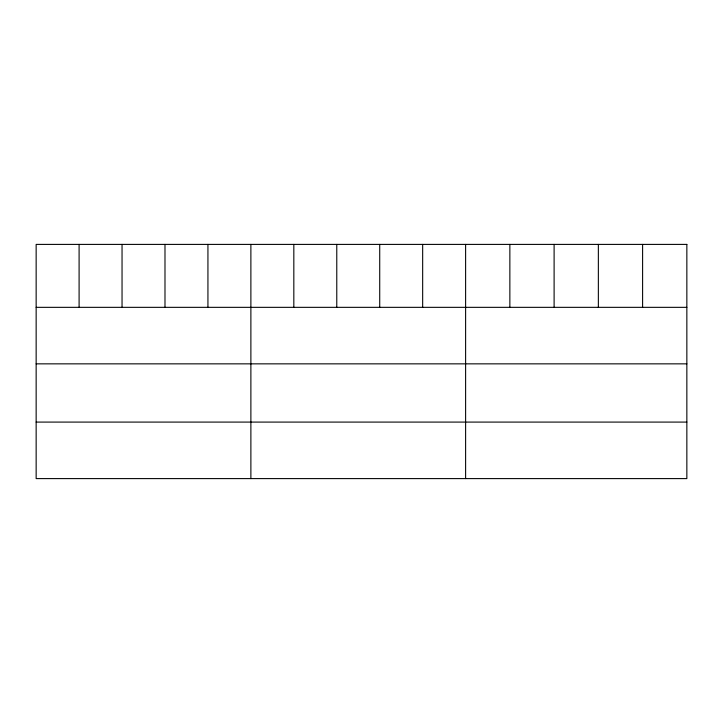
<?xml version="1.0" encoding="UTF-8"?>
<svg xmlns="http://www.w3.org/2000/svg" width="723" height="723" viewBox="0 0 723 723"><rect width="100%" height="100%" fill="white"/><g stroke="black" fill="none" stroke-linecap="round" stroke-linejoin="round"><path stroke-width="1.08" d="M36.15 307.338L686.85 307.338M36.15 363.85L686.85 363.85M36.15 422.087L686.85 422.087M642.602 244.401L642.602 307.338M598.355 244.401L598.355 307.338M554.107 244.401L554.107 307.338M509.86 244.401L509.86 307.338M465.612 244.401L465.612 478.599M422.666 244.401L422.666 307.338M379.72 244.401L379.72 307.338M336.773 244.401L336.773 307.338M293.827 244.401L293.827 307.338M250.881 244.401L250.881 478.599M207.935 244.401L207.935 307.338M164.989 244.401L164.989 307.338M122.042 244.401L122.042 307.338M79.096 244.401L79.096 307.338M686.85 244.401L36.15 244.401L36.15 478.599L686.85 478.599L686.85 244.401"/></g></svg>
